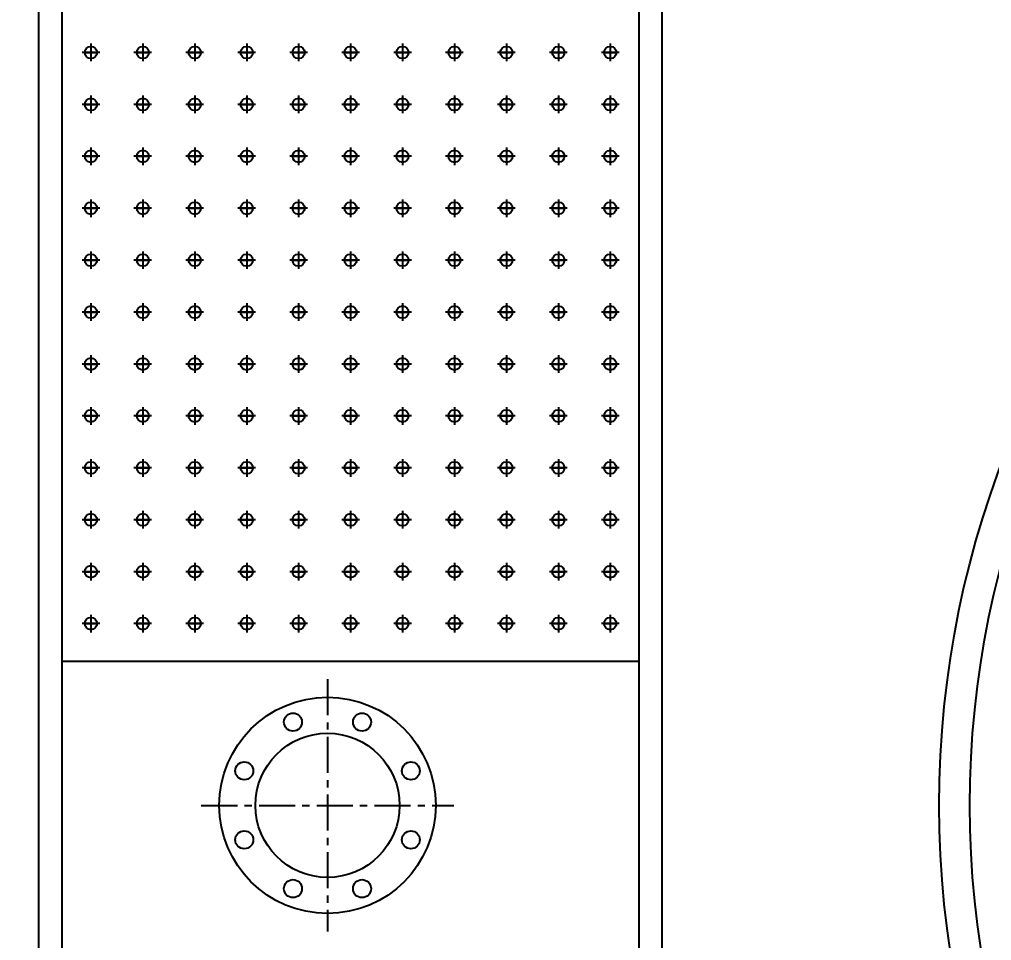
# Model space of a CAD drawing. Header units: millimetres. Extents: x 14797 to 39010, y -1427 to 15695.
# Drawn here: x 18833 to 20518, y 11487 to 13084 of the extents above; entities that cross this region are included whole.
import ezdxf

# ---------------------------------------------------------------- set-up
doc = ezdxf.new("R2010")
doc.units = ezdxf.units.MM
doc.linetypes.add('CENTER', pattern=[2, 1.25, -0.25, 0.25, -0.25])
doc.layers.get('DEFPOINTS').update_dxf_attribs({"color": 143})
doc.layers.add('CENTER', color=1, linetype='CENTER')
doc.layers.add('냉각탑_dim', color=1, linetype='Continuous')
doc.styles.add('HY울릉도L', font='')
doc.styles.get('HY울릉도L').set_extended_font_data('HY울릉도L')
doc.dimstyles.new('성지DIM', dxfattribs={"dimtxt": 3.5, "dimasz": 3, "dimexe": 1, "dimexo": 2.5, "dimgap": 2, "dimtad": 1, "dimdec": 0, "dimzin": 3, "dimdsep": 46, "dimtxsty": 'HY울릉도L', "dimblk": 'ARCHTICK', "dimcen": -2, "dimclrd": 256, "dimclre": 256, "dimclrt": 7, "dimadec": 0, "dimazin": 0, "dimtfac": 1, "dimtdec": 0, "dimtofl": 0, "dimtmove": 0, "dimatfit": 3, "dimfxl": 0, "dimtolj": 1, "dimtzin": 0, "dimlwe": -1, "dimarcsym": 0})

# ---------------------------------------------------------------- blocks, each defined once
blk = doc.blocks.new('_ArchTick')
at = {"color": 0, "linetype": 'ByBlock', "const_width": 0.15}
blk.add_lwpolyline([(-0.5, -0.5), (0.5, 0.5)], dxfattribs=at)
blk = doc.blocks.new('*D15')
at = {"layer": 'DEFPOINTS', "color": 0, "transparency": 16777216}
for p in [(18867, 13521.9), (18483.5, 9921.9), (18867, 9921.9)]:
    blk.add_point(p, dxfattribs=at)
at = {"layer": '냉각탑_dim', "transparency": 16777216}
for p, q in [((18817, 13521.9), (18463.5, 13521.9)), ((18817, 9921.9), (18463.5, 9921.9))]:
    blk.add_line(p, q, dxfattribs=at)
at = {"layer": '냉각탑_dim', "lineweight": -2, "transparency": 16777216}
blk.add_line((18483.5, 13521.9), (18483.5, 9921.9), dxfattribs=at)
at = {"layer": '냉각탑_dim', "lineweight": -2, "transparency": 16777216, "xscale": 60, "yscale": 60, "zscale": 60}
for p, rotation in [((18483.5, 13521.9), 90), ((18483.5, 9921.9), 270)]:
    blk.add_blockref('_ArchTick', p, dxfattribs=dict(at, rotation=rotation))
at = {"layer": '냉각탑_dim', "color": 7, "transparency": 16777216, "insert": (18408.5, 11721.9), "char_height": 70, "attachment_point": 5, "rotation": 90, "style": 'HY울릉도L'}
blk.add_mtext('\\A1;3600', dxfattribs=at)

msp = doc.modelspace()

# ---------------------------------------------------------------- linework, layer by layer
at = {"color": 3}
for p, q in [((18867, 9921.9), (18867, 13521.9)), ((18907, 9961.9), (18907, 13481.9)), ((19907, 9961.9), (19907, 13481.9)), ((19947, 9961.9), (19947, 13481.9)), ((18907, 11971.9), (19907, 11971.9))]:
    msp.add_line(p, q, dxfattribs=at)
for centre, radius in [((22102, 11721.9), 1675), ((22102, 11721.9), 1675), ((22102, 11721.9), 1621.9), ((19367, 11721.9), 187.5), ((19307.2, 11866.2), 15.6), ((19426.8, 11866.2), 15.6), ((19367, 11721.9), 125), ((19222.7, 11781.7), 15.6), ((19511.4, 11781.7), 15.6), ((19222.7, 11662.1), 15.6), ((19511.4, 11662.1), 15.6), ((19307.2, 11577.5), 15.6), ((19426.8, 11577.5), 15.6)]:
    msp.add_circle(centre, radius, dxfattribs=at)
for centre in [(18957, 13026.9), (19047, 13026.9), (19137, 13026.9), (19227, 13026.9), (19317, 13026.9), (19407, 13026.9), (19497, 13026.9), (19587, 13026.9), (19677, 13026.9), (19767, 13026.9), (19857, 13026.9), (18957, 12936.9), (19047, 12936.9), (19137, 12936.9), (19227, 12936.9), (19317, 12936.9), (19407, 12936.9), (19497, 12936.9), (19587, 12936.9), (19677, 12936.9), (19767, 12936.9), (19857, 12936.9), (18957, 12846.9), (19047, 12846.9), (19137, 12846.9), (19227, 12846.9), (19317, 12846.9), (19407, 12846.9), (19497, 12846.9), (19587, 12846.9), (19677, 12846.9), (19767, 12846.9), (19857, 12846.9), (18957, 12756.9), (19047, 12756.9), (19137, 12756.9), (19227, 12756.9), (19317, 12756.9), (19407, 12756.9), (19497, 12756.9), (19587, 12756.9), (19677, 12756.9), (19767, 12756.9), (19857, 12756.9), (18957, 12666.9), (19047, 12666.9), (19137, 12666.9), (19227, 12666.9), (19317, 12666.9), (19407, 12666.9), (19497, 12666.9), (19587, 12666.9), (19677, 12666.9), (19767, 12666.9), (19857, 12666.9), (18957, 12576.9), (19047, 12576.9), (19137, 12576.9), (19227, 12576.9), (19317, 12576.9), (19407, 12576.9), (19497, 12576.9), (19587, 12576.9), (19677, 12576.9), (19767, 12576.9), (19857, 12576.9), (18957, 12486.9), (19047, 12486.9), (19137, 12486.9), (19227, 12486.9), (19317, 12486.9), (19407, 12486.9), (19497, 12486.9), (19587, 12486.9), (19677, 12486.9), (19767, 12486.9), (19857, 12486.9), (18957, 12396.9), (19047, 12396.9), (19137, 12396.9), (19227, 12396.9), (19317, 12396.9), (19407, 12396.9), (19497, 12396.9), (19587, 12396.9), (19677, 12396.9), (19767, 12396.9), (19857, 12396.9), (18957, 12306.9), (19047, 12306.9), (19137, 12306.9), (19227, 12306.9), (19317, 12306.9), (19407, 12306.9), (19497, 12306.9), (19587, 12306.9), (19677, 12306.9), (19767, 12306.9), (19857, 12306.9), (18957, 12216.9), (19047, 12216.9), (19137, 12216.9), (19227, 12216.9), (19317, 12216.9), (19407, 12216.9), (19497, 12216.9), (19587, 12216.9), (19677, 12216.9), (19767, 12216.9), (19857, 12216.9), (18957, 12126.9), (19047, 12126.9), (19137, 12126.9), (19227, 12126.9), (19317, 12126.9), (19407, 12126.9), (19497, 12126.9), (19587, 12126.9), (19677, 12126.9), (19767, 12126.9), (19857, 12126.9), (18957, 12036.9), (19047, 12036.9), (19137, 12036.9), (19227, 12036.9), (19317, 12036.9), (19407, 12036.9), (19497, 12036.9), (19587, 12036.9), (19677, 12036.9), (19767, 12036.9), (19857, 12036.9)]:
    msp.add_circle(centre, 10.6)
at = {"layer": 'CENTER', "linetype": 'CENTER', "ltscale": 50}
for p, q in [((18957, 13042.2), (18957, 13011.6)), ((18957, 13038.6), (18957, 13015.1)), ((19047, 13042.2), (19047, 13011.6)), ((19047, 13038.6), (19047, 13015.1)), ((19137, 13042.2), (19137, 13011.6)), ((19137, 13038.6), (19137, 13015.1)), ((19227, 13042.2), (19227, 13011.6)), ((19227, 13038.6), (19227, 13015.1)), ((19317, 13042.2), (19317, 13011.6)), ((19317, 13038.6), (19317, 13015.1)), ((19407, 13042.2), (19407, 13011.6)), ((19407, 13038.6), (19407, 13015.1)), ((19497, 13042.2), (19497, 13011.6)), ((19497, 13038.6), (19497, 13015.1)), ((19587, 13042.2), (19587, 13011.6)), ((19587, 13038.6), (19587, 13015.1)), ((19677, 13042.2), (19677, 13011.6)), ((19677, 13038.6), (19677, 13015.1)), ((19767, 13042.2), (19767, 13011.6)), ((19767, 13038.6), (19767, 13015.1)), ((19857, 13042.2), (19857, 13011.6)), ((19857, 13038.6), (19857, 13015.1)), ((18972.3, 13026.9), (18941.7, 13026.9)), ((18945.3, 13026.9), (18968.8, 13026.9)), ((18968.8, 13026.9), (18945.3, 13026.9)), ((18945.3, 13026.9), (18968.8, 13026.9)), ((19062.3, 13026.9), (19031.7, 13026.9)), ((19035.3, 13026.9), (19058.8, 13026.9)), ((19058.8, 13026.9), (19035.3, 13026.9)), ((19035.3, 13026.9), (19058.8, 13026.9)), ((19152.3, 13026.9), (19121.7, 13026.9)), ((19125.3, 13026.9), (19148.8, 13026.9)), ((19148.8, 13026.9), (19125.3, 13026.9)), ((19125.3, 13026.9), (19148.8, 13026.9)), ((19242.3, 13026.9), (19211.7, 13026.9)), ((19215.3, 13026.9), (19238.8, 13026.9)), ((19238.8, 13026.9), (19215.3, 13026.9)), ((19215.3, 13026.9), (19238.8, 13026.9)), ((19332.3, 13026.9), (19301.7, 13026.9)), ((19305.3, 13026.9), (19328.8, 13026.9)), ((19328.8, 13026.9), (19305.3, 13026.9)), ((19305.3, 13026.9), (19328.8, 13026.9)), ((19422.3, 13026.9), (19391.7, 13026.9)), ((19395.3, 13026.9), (19418.8, 13026.9)), ((19418.8, 13026.9), (19395.3, 13026.9)), ((19395.3, 13026.9), (19418.8, 13026.9)), ((19512.3, 13026.9), (19481.7, 13026.9)), ((19485.3, 13026.9), (19508.8, 13026.9)), ((19508.8, 13026.9), (19485.3, 13026.9)), ((19485.3, 13026.9), (19508.8, 13026.9)), ((19602.3, 13026.9), (19571.7, 13026.9)), ((19575.3, 13026.9), (19598.8, 13026.9)), ((19598.8, 13026.9), (19575.3, 13026.9)), ((19575.3, 13026.9), (19598.8, 13026.9)), ((19692.3, 13026.9), (19661.7, 13026.9)), ((19665.3, 13026.9), (19688.8, 13026.9)), ((19688.8, 13026.9), (19665.3, 13026.9)), ((19665.3, 13026.9), (19688.8, 13026.9)), ((19782.3, 13026.9), (19751.7, 13026.9)), ((19755.3, 13026.9), (19778.8, 13026.9)), ((19778.8, 13026.9), (19755.3, 13026.9)), ((19755.3, 13026.9), (19778.8, 13026.9)), ((19872.3, 13026.9), (19841.7, 13026.9)), ((19845.3, 13026.9), (19868.8, 13026.9)), ((19868.8, 13026.9), (19845.3, 13026.9)), ((19845.3, 13026.9), (19868.8, 13026.9)), ((18972.3, 12936.9), (18941.7, 12936.9)), ((18945.3, 12936.9), (18968.8, 12936.9)), ((18968.8, 12936.9), (18945.3, 12936.9)), ((18945.3, 12936.9), (18968.8, 12936.9)), ((18957, 12952.2), (18957, 12921.6)), ((18957, 12948.6), (18957, 12925.1)), ((19062.3, 12936.9), (19031.7, 12936.9)), ((19035.3, 12936.9), (19058.8, 12936.9)), ((19058.8, 12936.9), (19035.3, 12936.9)), ((19035.3, 12936.9), (19058.8, 12936.9)), ((19047, 12952.2), (19047, 12921.6)), ((19047, 12948.6), (19047, 12925.1)), ((19152.3, 12936.9), (19121.7, 12936.9)), ((19125.3, 12936.9), (19148.8, 12936.9)), ((19148.8, 12936.9), (19125.3, 12936.9)), ((19125.3, 12936.9), (19148.8, 12936.9)), ((19137, 12952.2), (19137, 12921.6)), ((19137, 12948.6), (19137, 12925.1)), ((19242.3, 12936.9), (19211.7, 12936.9)), ((19215.3, 12936.9), (19238.8, 12936.9)), ((19238.8, 12936.9), (19215.3, 12936.9)), ((19215.3, 12936.9), (19238.8, 12936.9)), ((19227, 12952.2), (19227, 12921.6)), ((19227, 12948.6), (19227, 12925.1)), ((19332.3, 12936.9), (19301.7, 12936.9)), ((19305.3, 12936.9), (19328.8, 12936.9)), ((19328.8, 12936.9), (19305.3, 12936.9)), ((19305.3, 12936.9), (19328.8, 12936.9)), ((19317, 12952.2), (19317, 12921.6)), ((19317, 12948.6), (19317, 12925.1)), ((19422.3, 12936.9), (19391.7, 12936.9)), ((19395.3, 12936.9), (19418.8, 12936.9)), ((19418.8, 12936.9), (19395.3, 12936.9)), ((19395.3, 12936.9), (19418.8, 12936.9)), ((19407, 12952.2), (19407, 12921.6)), ((19407, 12948.6), (19407, 12925.1)), ((19512.3, 12936.9), (19481.7, 12936.9)), ((19485.3, 12936.9), (19508.8, 12936.9)), ((19508.8, 12936.9), (19485.3, 12936.9)), ((19485.3, 12936.9), (19508.8, 12936.9)), ((19497, 12952.2), (19497, 12921.6)), ((19497, 12948.6), (19497, 12925.1)), ((19602.3, 12936.9), (19571.7, 12936.9)), ((19575.3, 12936.9), (19598.8, 12936.9)), ((19598.8, 12936.9), (19575.3, 12936.9)), ((19575.3, 12936.9), (19598.8, 12936.9)), ((19587, 12952.2), (19587, 12921.6)), ((19587, 12948.6), (19587, 12925.1)), ((19692.3, 12936.9), (19661.7, 12936.9)), ((19665.3, 12936.9), (19688.8, 12936.9)), ((19688.8, 12936.9), (19665.3, 12936.9)), ((19665.3, 12936.9), (19688.8, 12936.9)), ((19677, 12952.2), (19677, 12921.6)), ((19677, 12948.6), (19677, 12925.1)), ((19782.3, 12936.9), (19751.7, 12936.9)), ((19755.3, 12936.9), (19778.8, 12936.9)), ((19778.8, 12936.9), (19755.3, 12936.9)), ((19755.3, 12936.9), (19778.8, 12936.9)), ((19767, 12952.2), (19767, 12921.6)), ((19767, 12948.6), (19767, 12925.1)), ((19872.3, 12936.9), (19841.7, 12936.9)), ((19845.3, 12936.9), (19868.8, 12936.9)), ((19868.8, 12936.9), (19845.3, 12936.9)), ((19845.3, 12936.9), (19868.8, 12936.9)), ((19857, 12952.2), (19857, 12921.6)), ((19857, 12948.6), (19857, 12925.1)), ((18957, 12862.2), (18957, 12831.6)), ((18957, 12858.6), (18957, 12835.1)), ((19047, 12862.2), (19047, 12831.6)), ((19047, 12858.6), (19047, 12835.1)), ((19137, 12862.2), (19137, 12831.6)), ((19137, 12858.6), (19137, 12835.1)), ((19227, 12862.2), (19227, 12831.6)), ((19227, 12858.6), (19227, 12835.1)), ((19317, 12862.2), (19317, 12831.6)), ((19317, 12858.6), (19317, 12835.1)), ((19407, 12862.2), (19407, 12831.6)), ((19407, 12858.6), (19407, 12835.1)), ((19497, 12862.2), (19497, 12831.6)), ((19497, 12858.6), (19497, 12835.1)), ((19587, 12862.2), (19587, 12831.6)), ((19587, 12858.6), (19587, 12835.1)), ((19677, 12862.2), (19677, 12831.6)), ((19677, 12858.6), (19677, 12835.1)), ((19767, 12862.2), (19767, 12831.6)), ((19767, 12858.6), (19767, 12835.1)), ((19857, 12862.2), (19857, 12831.6)), ((19857, 12858.6), (19857, 12835.1)), ((18972.3, 12846.9), (18941.7, 12846.9)), ((18945.3, 12846.9), (18968.8, 12846.9)), ((18968.8, 12846.9), (18945.3, 12846.9)), ((18945.3, 12846.9), (18968.8, 12846.9)), ((19062.3, 12846.9), (19031.7, 12846.9)), ((19035.3, 12846.9), (19058.8, 12846.9)), ((19058.8, 12846.9), (19035.3, 12846.9)), ((19035.3, 12846.9), (19058.8, 12846.9)), ((19152.3, 12846.9), (19121.7, 12846.9)), ((19125.3, 12846.9), (19148.8, 12846.9)), ((19148.8, 12846.9), (19125.3, 12846.9)), ((19125.3, 12846.9), (19148.8, 12846.9)), ((19242.3, 12846.9), (19211.7, 12846.9)), ((19215.3, 12846.9), (19238.8, 12846.9)), ((19238.8, 12846.9), (19215.3, 12846.9)), ((19215.3, 12846.9), (19238.8, 12846.9)), ((19332.3, 12846.9), (19301.7, 12846.9)), ((19305.3, 12846.9), (19328.8, 12846.9)), ((19328.8, 12846.9), (19305.3, 12846.9)), ((19305.3, 12846.9), (19328.8, 12846.9)), ((19422.3, 12846.9), (19391.7, 12846.9)), ((19395.3, 12846.9), (19418.8, 12846.9)), ((19418.8, 12846.9), (19395.3, 12846.9)), ((19395.3, 12846.9), (19418.8, 12846.9)), ((19512.3, 12846.9), (19481.7, 12846.9)), ((19485.3, 12846.9), (19508.8, 12846.9)), ((19508.8, 12846.9), (19485.3, 12846.9)), ((19485.3, 12846.9), (19508.8, 12846.9)), ((19602.3, 12846.9), (19571.7, 12846.9)), ((19575.3, 12846.9), (19598.8, 12846.9)), ((19598.8, 12846.9), (19575.3, 12846.9)), ((19575.3, 12846.9), (19598.8, 12846.9)), ((19692.3, 12846.9), (19661.7, 12846.9)), ((19665.3, 12846.9), (19688.8, 12846.9)), ((19688.8, 12846.9), (19665.3, 12846.9)), ((19665.3, 12846.9), (19688.8, 12846.9)), ((19782.3, 12846.9), (19751.7, 12846.9)), ((19755.3, 12846.9), (19778.8, 12846.9)), ((19778.8, 12846.9), (19755.3, 12846.9)), ((19755.3, 12846.9), (19778.8, 12846.9)), ((19872.3, 12846.9), (19841.7, 12846.9)), ((19845.3, 12846.9), (19868.8, 12846.9)), ((19868.8, 12846.9), (19845.3, 12846.9)), ((19845.3, 12846.9), (19868.8, 12846.9)), ((18957, 12772.2), (18957, 12741.6)), ((18957, 12768.6), (18957, 12745.1)), ((19047, 12772.2), (19047, 12741.6)), ((19047, 12768.6), (19047, 12745.1)), ((19137, 12772.2), (19137, 12741.6)), ((19137, 12768.6), (19137, 12745.1)), ((19227, 12772.2), (19227, 12741.6)), ((19227, 12768.6), (19227, 12745.1)), ((19317, 12772.2), (19317, 12741.6)), ((19317, 12768.6), (19317, 12745.1)), ((19407, 12772.2), (19407, 12741.6)), ((19407, 12768.6), (19407, 12745.1)), ((19497, 12772.2), (19497, 12741.6)), ((19497, 12768.6), (19497, 12745.1)), ((19587, 12772.2), (19587, 12741.6)), ((19587, 12768.6), (19587, 12745.1)), ((19677, 12772.2), (19677, 12741.6)), ((19677, 12768.6), (19677, 12745.1)), ((19767, 12772.2), (19767, 12741.6)), ((19767, 12768.6), (19767, 12745.1)), ((19857, 12772.2), (19857, 12741.6)), ((19857, 12768.6), (19857, 12745.1)), ((18972.3, 12756.9), (18941.7, 12756.9)), ((18945.3, 12756.9), (18968.8, 12756.9)), ((18968.8, 12756.9), (18945.3, 12756.9)), ((18945.3, 12756.9), (18968.8, 12756.9)), ((19062.3, 12756.9), (19031.7, 12756.9)), ((19035.3, 12756.9), (19058.8, 12756.9)), ((19058.8, 12756.9), (19035.3, 12756.9)), ((19035.3, 12756.9), (19058.8, 12756.9)), ((19152.3, 12756.9), (19121.7, 12756.9)), ((19125.3, 12756.9), (19148.8, 12756.9)), ((19148.8, 12756.9), (19125.3, 12756.9)), ((19125.3, 12756.9), (19148.8, 12756.9)), ((19242.3, 12756.9), (19211.7, 12756.9)), ((19215.3, 12756.9), (19238.8, 12756.9)), ((19238.8, 12756.9), (19215.3, 12756.9)), ((19215.3, 12756.9), (19238.8, 12756.9)), ((19332.3, 12756.9), (19301.7, 12756.9)), ((19305.3, 12756.9), (19328.8, 12756.9)), ((19328.8, 12756.9), (19305.3, 12756.9)), ((19305.3, 12756.9), (19328.8, 12756.9)), ((19422.3, 12756.9), (19391.7, 12756.9)), ((19395.3, 12756.9), (19418.8, 12756.9)), ((19418.8, 12756.9), (19395.3, 12756.9)), ((19395.3, 12756.9), (19418.8, 12756.9)), ((19512.3, 12756.9), (19481.7, 12756.9)), ((19485.3, 12756.9), (19508.8, 12756.9)), ((19508.8, 12756.9), (19485.3, 12756.9)), ((19485.3, 12756.9), (19508.8, 12756.9)), ((19602.3, 12756.9), (19571.7, 12756.9)), ((19575.3, 12756.9), (19598.8, 12756.9)), ((19598.8, 12756.9), (19575.3, 12756.9)), ((19575.3, 12756.9), (19598.8, 12756.9)), ((19692.3, 12756.9), (19661.7, 12756.9)), ((19665.3, 12756.9), (19688.8, 12756.9)), ((19688.8, 12756.9), (19665.3, 12756.9)), ((19665.3, 12756.9), (19688.8, 12756.9)), ((19782.3, 12756.9), (19751.7, 12756.9)), ((19755.3, 12756.9), (19778.8, 12756.9)), ((19778.8, 12756.9), (19755.3, 12756.9)), ((19755.3, 12756.9), (19778.8, 12756.9)), ((19872.3, 12756.9), (19841.7, 12756.9)), ((19845.3, 12756.9), (19868.8, 12756.9)), ((19868.8, 12756.9), (19845.3, 12756.9)), ((19845.3, 12756.9), (19868.8, 12756.9)), ((18957, 12682.2), (18957, 12651.6)), ((18957, 12678.6), (18957, 12655.1)), ((19047, 12682.2), (19047, 12651.6)), ((19047, 12678.6), (19047, 12655.1)), ((19137, 12682.2), (19137, 12651.6)), ((19137, 12678.6), (19137, 12655.1)), ((19227, 12682.2), (19227, 12651.6)), ((19227, 12678.6), (19227, 12655.1)), ((19317, 12682.2), (19317, 12651.6)), ((19317, 12678.6), (19317, 12655.1)), ((19407, 12682.2), (19407, 12651.6)), ((19407, 12678.6), (19407, 12655.1)), ((19497, 12682.2), (19497, 12651.6)), ((19497, 12678.6), (19497, 12655.1)), ((19587, 12682.2), (19587, 12651.6)), ((19587, 12678.6), (19587, 12655.1)), ((19677, 12682.2), (19677, 12651.6)), ((19677, 12678.6), (19677, 12655.1)), ((19767, 12682.2), (19767, 12651.6)), ((19767, 12678.6), (19767, 12655.1)), ((19857, 12682.2), (19857, 12651.6)), ((19857, 12678.6), (19857, 12655.1)), ((18972.3, 12666.9), (18941.7, 12666.9)), ((18945.3, 12666.9), (18968.8, 12666.9)), ((18968.8, 12666.9), (18945.3, 12666.9)), ((18945.3, 12666.9), (18968.8, 12666.9)), ((19062.3, 12666.9), (19031.7, 12666.9)), ((19035.3, 12666.9), (19058.8, 12666.9)), ((19058.8, 12666.9), (19035.3, 12666.9)), ((19035.3, 12666.9), (19058.8, 12666.9)), ((19152.3, 12666.9), (19121.7, 12666.9)), ((19125.3, 12666.9), (19148.8, 12666.9)), ((19148.8, 12666.9), (19125.3, 12666.9)), ((19125.3, 12666.9), (19148.8, 12666.9)), ((19242.3, 12666.9), (19211.7, 12666.9)), ((19215.3, 12666.9), (19238.8, 12666.9)), ((19238.8, 12666.9), (19215.3, 12666.9)), ((19215.3, 12666.9), (19238.8, 12666.9)), ((19332.3, 12666.9), (19301.7, 12666.9)), ((19305.3, 12666.9), (19328.8, 12666.9)), ((19328.8, 12666.9), (19305.3, 12666.9)), ((19305.3, 12666.9), (19328.8, 12666.9)), ((19422.3, 12666.9), (19391.7, 12666.9)), ((19395.3, 12666.9), (19418.8, 12666.9)), ((19418.8, 12666.9), (19395.3, 12666.9)), ((19395.3, 12666.9), (19418.8, 12666.9)), ((19512.3, 12666.9), (19481.7, 12666.9)), ((19485.3, 12666.9), (19508.8, 12666.9)), ((19508.8, 12666.9), (19485.3, 12666.9)), ((19485.3, 12666.9), (19508.8, 12666.9)), ((19602.3, 12666.9), (19571.7, 12666.9)), ((19575.3, 12666.9), (19598.8, 12666.9)), ((19598.8, 12666.9), (19575.3, 12666.9)), ((19575.3, 12666.9), (19598.8, 12666.9)), ((19692.3, 12666.9), (19661.7, 12666.9)), ((19665.3, 12666.9), (19688.8, 12666.9)), ((19688.8, 12666.9), (19665.3, 12666.9)), ((19665.3, 12666.9), (19688.8, 12666.9)), ((19782.3, 12666.9), (19751.7, 12666.9)), ((19755.3, 12666.9), (19778.8, 12666.9)), ((19778.8, 12666.9), (19755.3, 12666.9)), ((19755.3, 12666.9), (19778.8, 12666.9)), ((19872.3, 12666.9), (19841.7, 12666.9)), ((19845.3, 12666.9), (19868.8, 12666.9)), ((19868.8, 12666.9), (19845.3, 12666.9)), ((19845.3, 12666.9), (19868.8, 12666.9)), ((18957, 12592.2), (18957, 12561.6)), ((18957, 12588.6), (18957, 12565.1)), ((19047, 12592.2), (19047, 12561.6)), ((19047, 12588.6), (19047, 12565.1)), ((19137, 12592.2), (19137, 12561.6)), ((19137, 12588.6), (19137, 12565.1)), ((19227, 12592.2), (19227, 12561.6)), ((19227, 12588.6), (19227, 12565.1)), ((19317, 12592.2), (19317, 12561.6)), ((19317, 12588.6), (19317, 12565.1)), ((19407, 12592.2), (19407, 12561.6)), ((19407, 12588.6), (19407, 12565.1)), ((19497, 12592.2), (19497, 12561.6)), ((19497, 12588.6), (19497, 12565.1)), ((19587, 12592.2), (19587, 12561.6)), ((19587, 12588.6), (19587, 12565.1)), ((19677, 12592.2), (19677, 12561.6)), ((19677, 12588.6), (19677, 12565.1)), ((19767, 12592.2), (19767, 12561.6)), ((19767, 12588.6), (19767, 12565.1)), ((19857, 12592.2), (19857, 12561.6)), ((19857, 12588.6), (19857, 12565.1)), ((18972.3, 12576.9), (18941.7, 12576.9)), ((18945.3, 12576.9), (18968.8, 12576.9)), ((18968.8, 12576.9), (18945.3, 12576.9)), ((18945.3, 12576.9), (18968.8, 12576.9)), ((19062.3, 12576.9), (19031.7, 12576.9)), ((19035.3, 12576.9), (19058.8, 12576.9)), ((19058.8, 12576.9), (19035.3, 12576.9)), ((19035.3, 12576.9), (19058.8, 12576.9)), ((19152.3, 12576.9), (19121.7, 12576.9)), ((19125.3, 12576.9), (19148.8, 12576.9)), ((19148.8, 12576.9), (19125.3, 12576.9)), ((19125.3, 12576.9), (19148.8, 12576.9)), ((19242.3, 12576.9), (19211.7, 12576.9)), ((19215.3, 12576.9), (19238.8, 12576.9)), ((19238.8, 12576.9), (19215.3, 12576.9)), ((19215.3, 12576.9), (19238.8, 12576.9)), ((19332.3, 12576.9), (19301.7, 12576.9)), ((19305.3, 12576.9), (19328.8, 12576.9)), ((19328.8, 12576.9), (19305.3, 12576.9)), ((19305.3, 12576.9), (19328.8, 12576.9)), ((19422.3, 12576.9), (19391.7, 12576.9)), ((19395.3, 12576.9), (19418.8, 12576.9)), ((19418.8, 12576.9), (19395.3, 12576.9)), ((19395.3, 12576.9), (19418.8, 12576.9)), ((19512.3, 12576.9), (19481.7, 12576.9)), ((19485.3, 12576.9), (19508.8, 12576.9)), ((19508.8, 12576.9), (19485.3, 12576.9)), ((19485.3, 12576.9), (19508.8, 12576.9)), ((19602.3, 12576.9), (19571.7, 12576.9)), ((19575.3, 12576.9), (19598.8, 12576.9)), ((19598.8, 12576.9), (19575.3, 12576.9)), ((19575.3, 12576.9), (19598.8, 12576.9)), ((19692.3, 12576.9), (19661.7, 12576.9)), ((19665.3, 12576.9), (19688.8, 12576.9)), ((19688.8, 12576.9), (19665.3, 12576.9)), ((19665.3, 12576.9), (19688.8, 12576.9)), ((19782.3, 12576.9), (19751.7, 12576.9)), ((19755.3, 12576.9), (19778.8, 12576.9)), ((19778.8, 12576.9), (19755.3, 12576.9)), ((19755.3, 12576.9), (19778.8, 12576.9)), ((19872.3, 12576.9), (19841.7, 12576.9)), ((19845.3, 12576.9), (19868.8, 12576.9)), ((19868.8, 12576.9), (19845.3, 12576.9)), ((19845.3, 12576.9), (19868.8, 12576.9)), ((18957, 12502.2), (18957, 12471.6)), ((19047, 12502.2), (19047, 12471.6)), ((19137, 12502.2), (19137, 12471.6)), ((19227, 12502.2), (19227, 12471.6)), ((19317, 12502.2), (19317, 12471.6)), ((19407, 12502.2), (19407, 12471.6)), ((19497, 12502.2), (19497, 12471.6)), ((19587, 12502.2), (19587, 12471.6)), ((19677, 12502.2), (19677, 12471.6)), ((19767, 12502.2), (19767, 12471.6)), ((19857, 12502.2), (19857, 12471.6)), ((18972.3, 12486.9), (18941.7, 12486.9)), ((18945.3, 12486.9), (18968.8, 12486.9)), ((18968.8, 12486.9), (18945.3, 12486.9)), ((18945.3, 12486.9), (18968.8, 12486.9)), ((18957, 12498.6), (18957, 12475.1)), ((19062.3, 12486.9), (19031.7, 12486.9)), ((19035.3, 12486.9), (19058.8, 12486.9)), ((19058.8, 12486.9), (19035.3, 12486.9)), ((19035.3, 12486.9), (19058.8, 12486.9)), ((19047, 12498.6), (19047, 12475.1)), ((19152.3, 12486.9), (19121.7, 12486.9)), ((19125.3, 12486.9), (19148.8, 12486.9)), ((19148.8, 12486.9), (19125.3, 12486.9)), ((19125.3, 12486.9), (19148.8, 12486.9)), ((19137, 12498.6), (19137, 12475.1)), ((19242.3, 12486.9), (19211.7, 12486.9)), ((19215.3, 12486.9), (19238.8, 12486.9)), ((19238.8, 12486.9), (19215.3, 12486.9)), ((19215.3, 12486.9), (19238.8, 12486.9)), ((19227, 12498.6), (19227, 12475.1)), ((19332.3, 12486.9), (19301.7, 12486.9)), ((19305.3, 12486.9), (19328.8, 12486.9)), ((19328.8, 12486.9), (19305.3, 12486.9)), ((19305.3, 12486.9), (19328.8, 12486.9)), ((19317, 12498.6), (19317, 12475.1)), ((19422.3, 12486.9), (19391.7, 12486.9)), ((19395.3, 12486.9), (19418.8, 12486.9)), ((19418.8, 12486.9), (19395.3, 12486.9)), ((19395.3, 12486.9), (19418.8, 12486.9)), ((19407, 12498.6), (19407, 12475.1)), ((19512.3, 12486.9), (19481.7, 12486.9)), ((19485.3, 12486.9), (19508.8, 12486.9)), ((19508.8, 12486.9), (19485.3, 12486.9)), ((19485.3, 12486.9), (19508.8, 12486.9)), ((19497, 12498.6), (19497, 12475.1)), ((19602.3, 12486.9), (19571.7, 12486.9)), ((19575.3, 12486.9), (19598.8, 12486.9)), ((19598.8, 12486.9), (19575.3, 12486.9)), ((19575.3, 12486.9), (19598.8, 12486.9)), ((19587, 12498.6), (19587, 12475.1)), ((19692.3, 12486.9), (19661.7, 12486.9)), ((19665.3, 12486.9), (19688.8, 12486.9)), ((19688.8, 12486.9), (19665.3, 12486.9)), ((19665.3, 12486.9), (19688.8, 12486.9)), ((19677, 12498.6), (19677, 12475.1)), ((19782.3, 12486.9), (19751.7, 12486.9)), ((19755.3, 12486.9), (19778.8, 12486.9)), ((19778.8, 12486.9), (19755.3, 12486.9)), ((19755.3, 12486.9), (19778.8, 12486.9)), ((19767, 12498.6), (19767, 12475.1)), ((19872.3, 12486.9), (19841.7, 12486.9)), ((19845.3, 12486.9), (19868.8, 12486.9)), ((19868.8, 12486.9), (19845.3, 12486.9)), ((19845.3, 12486.9), (19868.8, 12486.9)), ((19857, 12498.6), (19857, 12475.1)), ((18957, 12412.2), (18957, 12381.6)), ((18957, 12408.6), (18957, 12385.1)), ((19047, 12412.2), (19047, 12381.6)), ((19047, 12408.6), (19047, 12385.1)), ((19137, 12412.2), (19137, 12381.6)), ((19137, 12408.6), (19137, 12385.1)), ((19227, 12412.2), (19227, 12381.6)), ((19227, 12408.6), (19227, 12385.1)), ((19317, 12412.2), (19317, 12381.6)), ((19317, 12408.6), (19317, 12385.1)), ((19407, 12412.2), (19407, 12381.6)), ((19407, 12408.6), (19407, 12385.1)), ((19497, 12412.2), (19497, 12381.6)), ((19497, 12408.6), (19497, 12385.1)), ((19587, 12412.2), (19587, 12381.6)), ((19587, 12408.6), (19587, 12385.1)), ((19677, 12412.2), (19677, 12381.6)), ((19677, 12408.6), (19677, 12385.1)), ((19767, 12412.2), (19767, 12381.6)), ((19767, 12408.6), (19767, 12385.1)), ((19857, 12412.2), (19857, 12381.6)), ((19857, 12408.6), (19857, 12385.1)), ((18972.3, 12396.9), (18941.7, 12396.9)), ((18945.3, 12396.9), (18968.8, 12396.9)), ((18968.8, 12396.9), (18945.3, 12396.9)), ((18945.3, 12396.9), (18968.8, 12396.9)), ((19062.3, 12396.9), (19031.7, 12396.9)), ((19035.3, 12396.9), (19058.8, 12396.9)), ((19058.8, 12396.9), (19035.3, 12396.9)), ((19035.3, 12396.9), (19058.8, 12396.9)), ((19152.3, 12396.9), (19121.7, 12396.9)), ((19125.3, 12396.9), (19148.8, 12396.9)), ((19148.8, 12396.9), (19125.3, 12396.9)), ((19125.3, 12396.9), (19148.8, 12396.9)), ((19242.3, 12396.9), (19211.7, 12396.9)), ((19215.3, 12396.9), (19238.8, 12396.9)), ((19238.8, 12396.9), (19215.3, 12396.9)), ((19215.3, 12396.9), (19238.8, 12396.9)), ((19332.3, 12396.9), (19301.7, 12396.9)), ((19305.3, 12396.9), (19328.8, 12396.9)), ((19328.8, 12396.9), (19305.3, 12396.9)), ((19305.3, 12396.9), (19328.8, 12396.9)), ((19422.3, 12396.9), (19391.7, 12396.9)), ((19395.3, 12396.9), (19418.8, 12396.9)), ((19418.8, 12396.9), (19395.3, 12396.9)), ((19395.3, 12396.9), (19418.8, 12396.9)), ((19512.3, 12396.9), (19481.7, 12396.9)), ((19485.3, 12396.9), (19508.8, 12396.9)), ((19508.8, 12396.9), (19485.3, 12396.9)), ((19485.3, 12396.9), (19508.8, 12396.9)), ((19602.3, 12396.9), (19571.7, 12396.9)), ((19575.3, 12396.9), (19598.8, 12396.9)), ((19598.8, 12396.9), (19575.3, 12396.9)), ((19575.3, 12396.9), (19598.8, 12396.9)), ((19692.3, 12396.9), (19661.7, 12396.9)), ((19665.3, 12396.9), (19688.8, 12396.9)), ((19688.8, 12396.9), (19665.3, 12396.9)), ((19665.3, 12396.9), (19688.8, 12396.9)), ((19782.3, 12396.9), (19751.7, 12396.9)), ((19755.3, 12396.9), (19778.8, 12396.9)), ((19778.8, 12396.9), (19755.3, 12396.9)), ((19755.3, 12396.9), (19778.8, 12396.9)), ((19872.3, 12396.9), (19841.7, 12396.9)), ((19845.3, 12396.9), (19868.8, 12396.9)), ((19868.8, 12396.9), (19845.3, 12396.9)), ((19845.3, 12396.9), (19868.8, 12396.9)), ((18957, 12322.2), (18957, 12291.6)), ((18957, 12318.6), (18957, 12295.1)), ((19047, 12322.2), (19047, 12291.6)), ((19047, 12318.6), (19047, 12295.1)), ((19137, 12322.2), (19137, 12291.6)), ((19137, 12318.6), (19137, 12295.1)), ((19227, 12322.2), (19227, 12291.6)), ((19227, 12318.6), (19227, 12295.1)), ((19317, 12322.2), (19317, 12291.6)), ((19317, 12318.6), (19317, 12295.1)), ((19407, 12322.2), (19407, 12291.6)), ((19407, 12318.6), (19407, 12295.1)), ((19497, 12322.2), (19497, 12291.6)), ((19497, 12318.6), (19497, 12295.1)), ((19587, 12322.2), (19587, 12291.6)), ((19587, 12318.6), (19587, 12295.1)), ((19677, 12322.2), (19677, 12291.6)), ((19677, 12318.6), (19677, 12295.1)), ((19767, 12322.2), (19767, 12291.6)), ((19767, 12318.6), (19767, 12295.1)), ((19857, 12322.2), (19857, 12291.6)), ((19857, 12318.6), (19857, 12295.1)), ((18972.3, 12306.9), (18941.7, 12306.9)), ((18945.3, 12306.9), (18968.8, 12306.9)), ((18968.8, 12306.9), (18945.3, 12306.9)), ((18945.3, 12306.9), (18968.8, 12306.9)), ((19062.3, 12306.9), (19031.7, 12306.9)), ((19035.3, 12306.9), (19058.8, 12306.9)), ((19058.8, 12306.9), (19035.3, 12306.9)), ((19035.3, 12306.9), (19058.8, 12306.9)), ((19152.3, 12306.9), (19121.7, 12306.9)), ((19125.3, 12306.9), (19148.8, 12306.9)), ((19148.8, 12306.9), (19125.3, 12306.9)), ((19125.3, 12306.9), (19148.8, 12306.9)), ((19242.3, 12306.9), (19211.7, 12306.9)), ((19215.3, 12306.9), (19238.8, 12306.9)), ((19238.8, 12306.9), (19215.3, 12306.9)), ((19215.3, 12306.9), (19238.8, 12306.9)), ((19332.3, 12306.9), (19301.7, 12306.9)), ((19305.3, 12306.9), (19328.8, 12306.9)), ((19328.8, 12306.9), (19305.3, 12306.9)), ((19305.3, 12306.9), (19328.8, 12306.9)), ((19422.3, 12306.9), (19391.7, 12306.9)), ((19395.3, 12306.9), (19418.8, 12306.9)), ((19418.8, 12306.9), (19395.3, 12306.9)), ((19395.3, 12306.9), (19418.8, 12306.9)), ((19512.3, 12306.9), (19481.7, 12306.9)), ((19485.3, 12306.9), (19508.8, 12306.9)), ((19508.8, 12306.9), (19485.3, 12306.9)), ((19485.3, 12306.9), (19508.8, 12306.9)), ((19602.3, 12306.9), (19571.7, 12306.9)), ((19575.3, 12306.9), (19598.8, 12306.9)), ((19598.8, 12306.9), (19575.3, 12306.9)), ((19575.3, 12306.9), (19598.8, 12306.9)), ((19692.3, 12306.9), (19661.7, 12306.9)), ((19665.3, 12306.9), (19688.8, 12306.9)), ((19688.8, 12306.9), (19665.3, 12306.9)), ((19665.3, 12306.9), (19688.8, 12306.9)), ((19782.3, 12306.9), (19751.7, 12306.9)), ((19755.3, 12306.9), (19778.8, 12306.9)), ((19778.8, 12306.9), (19755.3, 12306.9)), ((19755.3, 12306.9), (19778.8, 12306.9)), ((19872.3, 12306.9), (19841.7, 12306.9)), ((19845.3, 12306.9), (19868.8, 12306.9)), ((19868.8, 12306.9), (19845.3, 12306.9)), ((19845.3, 12306.9), (19868.8, 12306.9)), ((18957, 12232.2), (18957, 12201.6)), ((19047, 12232.2), (19047, 12201.6)), ((19137, 12232.2), (19137, 12201.6)), ((19227, 12232.2), (19227, 12201.6)), ((19317, 12232.2), (19317, 12201.6)), ((19407, 12232.2), (19407, 12201.6)), ((19497, 12232.2), (19497, 12201.6)), ((19587, 12232.2), (19587, 12201.6)), ((19677, 12232.2), (19677, 12201.6)), ((19767, 12232.2), (19767, 12201.6)), ((19857, 12232.2), (19857, 12201.6)), ((18972.3, 12216.9), (18941.7, 12216.9)), ((18945.3, 12216.9), (18968.8, 12216.9)), ((18968.8, 12216.9), (18945.3, 12216.9)), ((18945.3, 12216.9), (18968.8, 12216.9)), ((18957, 12228.6), (18957, 12205.1)), ((19062.3, 12216.9), (19031.7, 12216.9)), ((19035.3, 12216.9), (19058.8, 12216.9)), ((19058.8, 12216.9), (19035.3, 12216.9)), ((19035.3, 12216.9), (19058.8, 12216.9)), ((19047, 12228.6), (19047, 12205.1)), ((19152.3, 12216.9), (19121.7, 12216.9)), ((19125.3, 12216.9), (19148.8, 12216.9)), ((19148.8, 12216.9), (19125.3, 12216.9)), ((19125.3, 12216.9), (19148.8, 12216.9)), ((19137, 12228.6), (19137, 12205.1)), ((19242.3, 12216.9), (19211.7, 12216.9)), ((19215.3, 12216.9), (19238.8, 12216.9)), ((19238.8, 12216.9), (19215.3, 12216.9)), ((19215.3, 12216.9), (19238.8, 12216.9)), ((19227, 12228.6), (19227, 12205.1)), ((19332.3, 12216.9), (19301.7, 12216.9)), ((19305.3, 12216.9), (19328.8, 12216.9)), ((19328.8, 12216.9), (19305.3, 12216.9)), ((19305.3, 12216.9), (19328.8, 12216.9)), ((19317, 12228.6), (19317, 12205.1)), ((19422.3, 12216.9), (19391.7, 12216.9)), ((19395.3, 12216.9), (19418.8, 12216.9)), ((19418.8, 12216.9), (19395.3, 12216.9)), ((19395.3, 12216.9), (19418.8, 12216.9)), ((19407, 12228.6), (19407, 12205.1)), ((19512.3, 12216.9), (19481.7, 12216.9)), ((19485.3, 12216.9), (19508.8, 12216.9)), ((19508.8, 12216.9), (19485.3, 12216.9)), ((19485.3, 12216.9), (19508.8, 12216.9)), ((19497, 12228.6), (19497, 12205.1)), ((19602.3, 12216.9), (19571.7, 12216.9)), ((19575.3, 12216.9), (19598.8, 12216.9)), ((19598.8, 12216.9), (19575.3, 12216.9)), ((19575.3, 12216.9), (19598.8, 12216.9)), ((19587, 12228.6), (19587, 12205.1)), ((19692.3, 12216.9), (19661.7, 12216.9)), ((19665.3, 12216.9), (19688.8, 12216.9)), ((19688.8, 12216.9), (19665.3, 12216.9)), ((19665.3, 12216.9), (19688.8, 12216.9)), ((19677, 12228.6), (19677, 12205.1)), ((19782.3, 12216.9), (19751.7, 12216.9)), ((19755.3, 12216.9), (19778.8, 12216.9)), ((19778.8, 12216.9), (19755.3, 12216.9)), ((19755.3, 12216.9), (19778.8, 12216.9)), ((19767, 12228.6), (19767, 12205.1)), ((19872.3, 12216.9), (19841.7, 12216.9)), ((19845.3, 12216.9), (19868.8, 12216.9)), ((19868.8, 12216.9), (19845.3, 12216.9)), ((19845.3, 12216.9), (19868.8, 12216.9)), ((19857, 12228.6), (19857, 12205.1)), ((18957, 12142.2), (18957, 12111.6)), ((18957, 12138.6), (18957, 12115.1)), ((19047, 12142.2), (19047, 12111.6)), ((19047, 12138.6), (19047, 12115.1)), ((19137, 12142.2), (19137, 12111.6)), ((19137, 12138.6), (19137, 12115.1)), ((19227, 12142.2), (19227, 12111.6)), ((19227, 12138.6), (19227, 12115.1)), ((19317, 12142.2), (19317, 12111.6)), ((19317, 12138.6), (19317, 12115.1)), ((19407, 12142.2), (19407, 12111.6)), ((19407, 12138.6), (19407, 12115.1)), ((19497, 12142.2), (19497, 12111.6)), ((19497, 12138.6), (19497, 12115.1)), ((19587, 12142.2), (19587, 12111.6)), ((19587, 12138.6), (19587, 12115.1)), ((19677, 12142.2), (19677, 12111.6)), ((19677, 12138.6), (19677, 12115.1)), ((19767, 12142.2), (19767, 12111.6)), ((19767, 12138.6), (19767, 12115.1)), ((19857, 12142.2), (19857, 12111.6)), ((19857, 12138.6), (19857, 12115.1)), ((18972.3, 12126.9), (18941.7, 12126.9)), ((18945.3, 12126.9), (18968.8, 12126.9)), ((18968.8, 12126.9), (18945.3, 12126.9)), ((18945.3, 12126.9), (18968.8, 12126.9)), ((19062.3, 12126.9), (19031.7, 12126.9)), ((19035.3, 12126.9), (19058.8, 12126.9)), ((19058.8, 12126.9), (19035.3, 12126.9)), ((19035.3, 12126.9), (19058.8, 12126.9)), ((19152.3, 12126.9), (19121.7, 12126.9)), ((19125.3, 12126.9), (19148.8, 12126.9)), ((19148.8, 12126.9), (19125.3, 12126.9)), ((19125.3, 12126.9), (19148.8, 12126.9)), ((19242.3, 12126.9), (19211.7, 12126.9)), ((19215.3, 12126.9), (19238.8, 12126.9)), ((19238.8, 12126.9), (19215.3, 12126.9)), ((19215.3, 12126.9), (19238.8, 12126.9)), ((19332.3, 12126.9), (19301.7, 12126.9)), ((19305.3, 12126.9), (19328.8, 12126.9)), ((19328.8, 12126.9), (19305.3, 12126.9)), ((19305.3, 12126.9), (19328.8, 12126.9)), ((19422.3, 12126.9), (19391.7, 12126.9)), ((19395.3, 12126.9), (19418.8, 12126.9)), ((19418.8, 12126.9), (19395.3, 12126.9)), ((19395.3, 12126.9), (19418.8, 12126.9)), ((19512.3, 12126.9), (19481.7, 12126.9)), ((19485.3, 12126.9), (19508.8, 12126.9)), ((19508.8, 12126.9), (19485.3, 12126.9)), ((19485.3, 12126.9), (19508.8, 12126.9)), ((19602.3, 12126.9), (19571.7, 12126.9)), ((19575.3, 12126.9), (19598.8, 12126.9)), ((19598.8, 12126.9), (19575.3, 12126.9)), ((19575.3, 12126.9), (19598.8, 12126.9)), ((19692.3, 12126.9), (19661.7, 12126.9)), ((19665.3, 12126.9), (19688.8, 12126.9)), ((19688.8, 12126.9), (19665.3, 12126.9)), ((19665.3, 12126.9), (19688.8, 12126.9)), ((19782.3, 12126.9), (19751.7, 12126.9)), ((19755.3, 12126.9), (19778.8, 12126.9)), ((19778.8, 12126.9), (19755.3, 12126.9)), ((19755.3, 12126.9), (19778.8, 12126.9)), ((19872.3, 12126.9), (19841.7, 12126.9)), ((19845.3, 12126.9), (19868.8, 12126.9)), ((19868.8, 12126.9), (19845.3, 12126.9)), ((19845.3, 12126.9), (19868.8, 12126.9)), ((18957, 12052.2), (18957, 12021.6)), ((18957, 12048.6), (18957, 12025.1)), ((19047, 12052.2), (19047, 12021.6)), ((19047, 12048.6), (19047, 12025.1)), ((19137, 12052.2), (19137, 12021.6)), ((19137, 12048.6), (19137, 12025.1)), ((19227, 12052.2), (19227, 12021.6)), ((19227, 12048.6), (19227, 12025.1)), ((19317, 12052.2), (19317, 12021.6)), ((19317, 12048.6), (19317, 12025.1)), ((19407, 12052.2), (19407, 12021.6)), ((19407, 12048.6), (19407, 12025.1)), ((19497, 12052.2), (19497, 12021.6)), ((19497, 12048.6), (19497, 12025.1)), ((19587, 12052.2), (19587, 12021.6)), ((19587, 12048.6), (19587, 12025.1)), ((19677, 12052.2), (19677, 12021.6)), ((19677, 12048.6), (19677, 12025.1)), ((19767, 12052.2), (19767, 12021.6)), ((19767, 12048.6), (19767, 12025.1)), ((19857, 12052.2), (19857, 12021.6)), ((19857, 12048.6), (19857, 12025.1)), ((18972.3, 12036.9), (18941.7, 12036.9)), ((18945.3, 12036.9), (18968.8, 12036.9)), ((18968.8, 12036.9), (18945.3, 12036.9)), ((18945.3, 12036.9), (18968.8, 12036.9)), ((19062.3, 12036.9), (19031.7, 12036.9)), ((19035.3, 12036.9), (19058.8, 12036.9)), ((19058.8, 12036.9), (19035.3, 12036.9)), ((19035.3, 12036.9), (19058.8, 12036.9)), ((19152.3, 12036.9), (19121.7, 12036.9)), ((19125.3, 12036.9), (19148.8, 12036.9)), ((19148.8, 12036.9), (19125.3, 12036.9)), ((19125.3, 12036.9), (19148.8, 12036.9)), ((19242.3, 12036.9), (19211.7, 12036.9)), ((19215.3, 12036.9), (19238.8, 12036.9)), ((19238.8, 12036.9), (19215.3, 12036.9)), ((19215.3, 12036.9), (19238.8, 12036.9)), ((19332.3, 12036.9), (19301.7, 12036.9)), ((19305.3, 12036.9), (19328.8, 12036.9)), ((19328.8, 12036.9), (19305.3, 12036.9)), ((19305.3, 12036.9), (19328.8, 12036.9)), ((19422.3, 12036.9), (19391.7, 12036.9)), ((19395.3, 12036.9), (19418.8, 12036.9)), ((19418.8, 12036.9), (19395.3, 12036.9)), ((19395.3, 12036.9), (19418.8, 12036.9)), ((19512.3, 12036.9), (19481.7, 12036.9)), ((19485.3, 12036.9), (19508.8, 12036.9)), ((19508.8, 12036.9), (19485.3, 12036.9)), ((19485.3, 12036.9), (19508.8, 12036.9)), ((19602.3, 12036.9), (19571.7, 12036.9)), ((19575.3, 12036.9), (19598.8, 12036.9)), ((19598.8, 12036.9), (19575.3, 12036.9)), ((19575.3, 12036.9), (19598.8, 12036.9)), ((19692.3, 12036.9), (19661.7, 12036.9)), ((19665.3, 12036.9), (19688.8, 12036.9)), ((19688.8, 12036.9), (19665.3, 12036.9)), ((19665.3, 12036.9), (19688.8, 12036.9)), ((19782.3, 12036.9), (19751.7, 12036.9)), ((19755.3, 12036.9), (19778.8, 12036.9)), ((19778.8, 12036.9), (19755.3, 12036.9)), ((19755.3, 12036.9), (19778.8, 12036.9)), ((19872.3, 12036.9), (19841.7, 12036.9)), ((19845.3, 12036.9), (19868.8, 12036.9)), ((19868.8, 12036.9), (19845.3, 12036.9)), ((19845.3, 12036.9), (19868.8, 12036.9)), ((19367, 11940.6), (19367, 11503.1)), ((19148.3, 11721.9), (19585.8, 11721.9))]:
    msp.add_line(p, q, dxfattribs=at)

# ---------------------------------------------------------------- dimensions: what is measured, and where the dimension line sits
at = {"layer": '냉각탑_dim'}
dim = msp.add_linear_dim(base=(18483.5, 9921.9), p1=(18867, 13521.9), p2=(18867, 9921.9), angle=90, dimstyle='성지DIM', override={"dimscale": 20, "dimtmove": 2}, dxfattribs=at)
dim.commit()
dim.dimension.update_dxf_attribs({"geometry": '*D15', "text_midpoint": (18408.5, 11721.9)})

doc.saveas('drawing.dxf')
